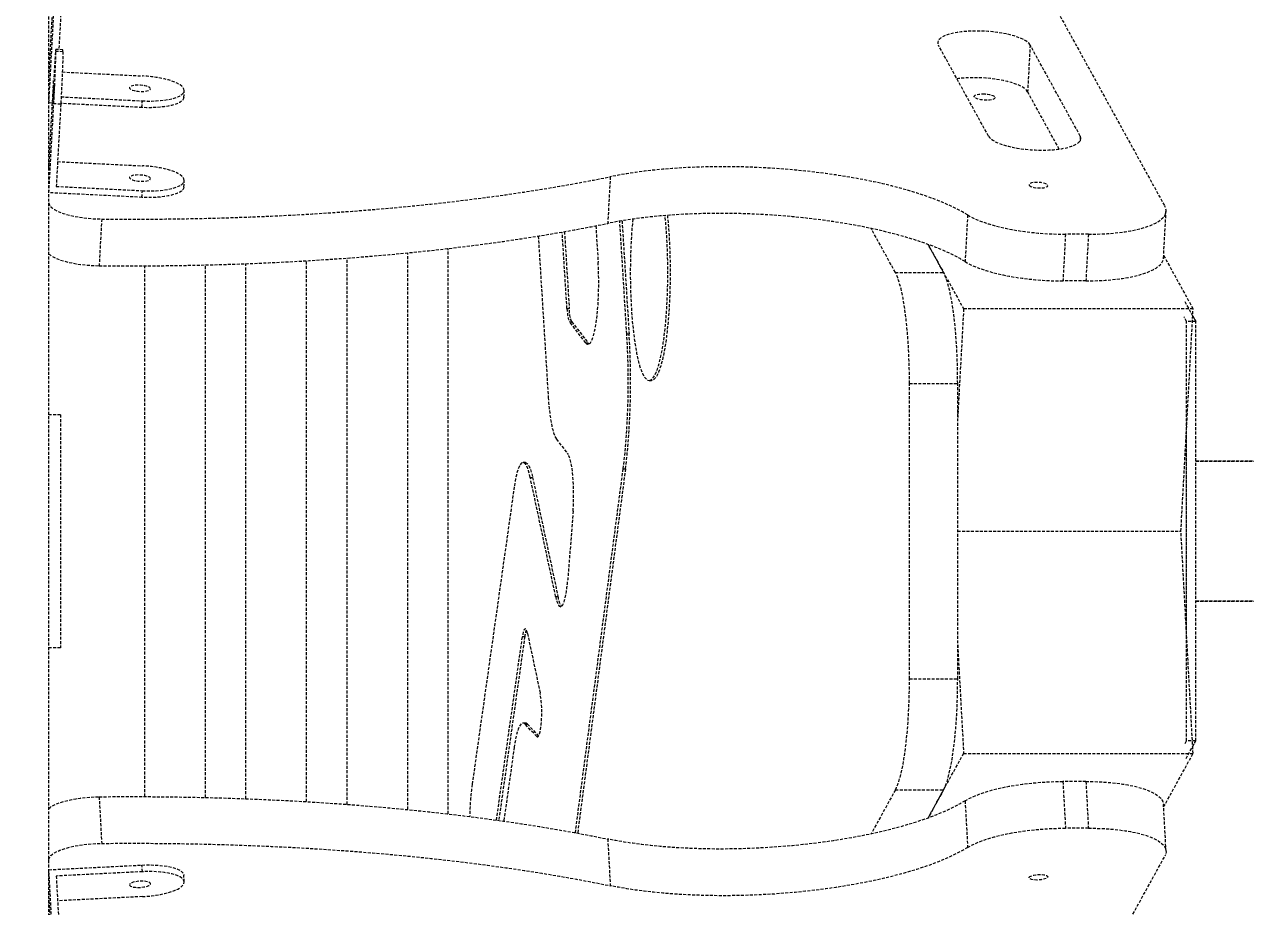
# Model space of a CAD drawing. Header units: millimetres. Extents: x -4440 to 2542, y -4302 to 3582.
# Drawn here: x -1178 to -654, y -190 to 189 of the extents above; entities that cross this region are included whole.
import ezdxf

# ---------------------------------------------------------------- set-up
doc = ezdxf.new("R2010")
doc.units = ezdxf.units.MM
doc.linetypes.add('HIDDEN', pattern=[1.905, 1.27, -0.635])
doc.layers.add('DIKOM_ОБЪЕКТ', color=7, linetype='Continuous')
doc.layers.add('DIKOM_РАЗМЕР_ОБЪЕКТА', color=7, linetype='Continuous')
doc.styles.add('style1', font='arialbd.ttf', dxfattribs={"width": 0.8})
doc.dimstyles.new('1-50', dxfattribs={"dimtxt": 300, "dimasz": 200, "dimexe": 100, "dimexo": 0, "dimgap": 100, "dimtad": 1, "dimtxsty": 'style1', "dimcen": 200, "dimclrd": 7, "dimclre": 7, "dimclrt": 7, "dimadec": 1, "dimazin": 2, "dimtfac": 1, "dimtmove": 0, "dimatfit": 2, "dimfxl": 0, "dimlwd": 25, "dimlwe": 18, "dimarcsym": 0})

# ---------------------------------------------------------------- blocks, each defined once
blk = doc.blocks.new('*D1')
at = {"layer": 'Defpoints', "color": 0, "transparency": 16777216}
for p in [(-1068.41, 788.81), (-1967.35, -836.18), (-1068.41, -836.18)]:
    blk.add_point(p, dxfattribs=at)
at = {"layer": 'DIKOM_РАЗМЕР_ОБЪЕКТА', "color": 7, "lineweight": 18, "transparency": 16777216}
for p, q in [((-1068.41, 788.81), (-2067.35, 788.81)), ((-1068.41, -836.18), (-2067.35, -836.18))]:
    blk.add_line(p, q, dxfattribs=at)
at = {"layer": 'DIKOM_РАЗМЕР_ОБЪЕКТА', "color": 7, "lineweight": 25, "transparency": 16777216}
blk.add_line((-1967.35, 588.81), (-1967.35, -636.18), dxfattribs=at)
at = {"layer": 'DIKOM_РАЗМЕР_ОБЪЕКТА', "color": 7, "transparency": 16777216}
for points in [[(-2000.68, 588.81), (-1934.02, 588.81), (-1967.35, 788.81)], [(-2000.68, -636.18), (-1934.02, -636.18), (-1967.35, -836.18)]]:
    blk.add_solid(points, dxfattribs=at)
at = {"layer": 'DIKOM_РАЗМЕР_ОБЪЕКТА', "color": 7, "transparency": 16777216, "insert": (-2220.52, -23.69), "char_height": 300, "attachment_point": 5, "rotation": 90, "style": 'style1'}
blk.add_mtext('{\\fArial|b0|i0|c204|p34;1600}', dxfattribs=at)
blk = doc.blocks.new('*D2')
at = {"layer": 'Defpoints', "color": 0, "transparency": 16777216}
for p in [(-1667.37, -28.93), (2536.39, -836.18), (2536.39, -1274.44)]:
    blk.add_point(p, dxfattribs=at)
at = {"layer": 'DIKOM_РАЗМЕР_ОБЪЕКТА', "color": 7, "lineweight": 18, "transparency": 16777216}
for p, q in [((-1667.37, -28.93), (-1667.37, -1374.44)), ((2536.39, -836.18), (2536.39, -1374.44))]:
    blk.add_line(p, q, dxfattribs=at)
at = {"layer": 'DIKOM_РАЗМЕР_ОБЪЕКТА', "color": 7, "lineweight": 25, "transparency": 16777216}
blk.add_line((-1467.37, -1274.44), (2336.39, -1274.44), dxfattribs=at)
at = {"layer": 'DIKOM_РАЗМЕР_ОБЪЕКТА', "color": 7, "transparency": 16777216}
for points in [[(-1467.37, -1241.1), (-1467.37, -1307.77), (-1667.37, -1274.44)], [(2336.39, -1241.1), (2336.39, -1307.77), (2536.39, -1274.44)]]:
    blk.add_solid(points, dxfattribs=at)
at = {"layer": 'DIKOM_РАЗМЕР_ОБЪЕКТА', "color": 7, "transparency": 16777216, "insert": (540.23, -1021.27), "char_height": 300, "attachment_point": 5, "style": 'style1'}
blk.add_mtext('{\\fArial|b0|i0|c204|p34;4200}', dxfattribs=at)

msp = doc.modelspace()

# ---------------------------------------------------------------- linework, layer by layer
at = {"layer": 'DIKOM_ОБЪЕКТ', "color": 7, "linetype": 'HIDDEN', "lineweight": 15}
for p, q in [((-1167.37, -519.975), (-1167.37, 462.114)), ((-748.121, 218.78), (-688.501, 110.526)), ((-1167.37, 165.543), (-1165.281, 203.692)), ((-1167.37, 154.868), (-1165.281, 193.017)), ((-1162.285, 192.867), (-1163.115, 177.718)), ((-764.151, 140.596), (-785.68, 179.688)), ((-746.288, 179.688), (-747.385, 159.66)), ((-724.759, 140.596), (-746.288, 179.688)), ((-1161.387, 177.632), (-1164.383, 177.781)), ((-1161.345, 176.821), (-1164.341, 176.971)), ((-1161.616, 168.125), (-1127.268, 166.41)), ((-1167.37, 126.993), (-1165.281, 165.142)), ((-1162.117, 157.475), (-1127.268, 155.734)), ((-1109.451, 157.227), (-1109.295, 160.088)), ((-733.828, 135.044), (-747.385, 159.66)), ((-1165.848, 154.792), (-1167.37, 154.868)), ((-1167.37, 116.317), (-1165.281, 154.466)), ((-1162.285, 154.317), (-1165.281, 154.466)), ((-1162.285, 154.317), (-1164.217, 119.029)), ((-1127.424, 152.873), (-1162.269, 154.613)), ((-1127.424, 152.873), (-1127.268, 155.734)), ((-724.759, 140.596), (-724.876, 138.446)), ((-1163.634, 129.675), (-1127.268, 127.859)), ((-1109.451, 118.676), (-1109.295, 121.538)), ((-926.461, 123.175), (-927.557, 103.147)), ((-1127.424, 114.323), (-1167.37, 116.317)), ((-1164.217, 119.029), (-1127.268, 117.184)), ((-1127.424, 114.323), (-1127.268, 117.184)), ((-1144.715, 105.028), (-1145.812, 85)), ((-773.107, 106.777), (-774.204, 86.749)), ((-689.05, 88.311), (-687.954, 108.339)), ((-946.122, 99.618), (-944.066, 66.593)), ((-932.657, 102.126), (-931.689, 86.576)), ((-919.383, 55.789), (-922.391, 104.116)), ((-921.417, 104.281), (-918.398, 55.789)), ((-804.131, 82.094), (-814.524, 100.964)), ((-957.378, 97.718), (-953.069, 28.503)), ((-945.051, 66.593), (-947.096, 99.447)), ((-731.117, 98.498), (-732.214, 78.47)), ((-721.269, 98.498), (-731.117, 98.498)), ((-721.269, 98.498), (-722.366, 78.47)), ((-1013.384, -148.38), (-1013.384, 90.52)), ((-996.019, -150.244), (-996.019, 92.383)), ((-783.45, 82.094), (-790.083, 94.137)), ((-790.083, 94.137), (-774.83, 66.441)), ((-688.991, 89.395), (-676.349, 66.441)), ((-1126.255, -142.81), (-1126.255, 84.95)), ((-1100.208, -143.183), (-1100.208, 85.322)), ((-1082.843, -143.719), (-1082.843, 85.859)), ((-1056.796, -144.978), (-1056.796, 87.117)), ((-1039.431, -146.134), (-1039.431, 88.274)), ((-804.131, 82.094), (-783.45, 82.094)), ((-722.366, 78.47), (-732.214, 78.47)), ((-679.913, 69.58), (-675.226, 61.07)), ((-945.051, 66.593), (-944.066, 66.593)), ((-774.83, 66.441), (-777.379, 19.885)), ((-676.349, 66.441), (-774.83, 66.441)), ((-681.571, -28.93), (-676.349, 66.441)), ((-679.165, 61.07), (-680.269, 63.074)), ((-676.515, 63.41), (-675.226, 61.07)), ((-937.019, 51.922), (-943.951, 60.981)), ((-943.951, 60.981), (-942.966, 60.981)), ((-942.966, 60.981), (-936.034, 51.922)), ((-679.165, -118.93), (-679.165, 61.07)), ((-675.226, 61.07), (-679.165, 61.07)), ((-675.226, 61.07), (-676.643, 61.07)), ((-675.226, -118.93), (-675.226, 61.07)), ((-675.226, -118.93), (-675.226, 61.07)), ((-919.383, 55.789), (-918.398, 55.789)), ((-937.019, 51.922), (-936.034, 51.922)), ((-909.81, 35.759), (-908.825, 35.759)), ((-798.06, -92.269), (-798.06, 34.408)), ((-798.06, 34.408), (-777.379, 34.408)), ((-777.379, -92.269), (-777.379, 34.408)), ((-1162.37, 21.07), (-1167.37, 21.07)), ((-1162.37, 21.07), (-1162.37, -78.93)), ((-949.548, 10.544), (-944.553, 4.017)), ((-679.165, -72.864), (-679.165, 15.004)), ((-962.901, 0.496), (-963.886, 0.496)), ((2044.727, 1.07), (-675.226, 1.07)), ((-675.226, 1.07), (2044.727, 1.07)), ((-941.434, -158.322), (-920.921, -2.161)), ((-919.936, -2.161), (-940.472, -158.499)), ((-920.921, -2.161), (-919.936, -2.161)), ((-967.677, -9.875), (-985.746, -137.562)), ((-949.9, -56.973), (-960.797, -5.835)), ((-960.797, -5.835), (-959.812, -5.835)), ((-959.812, -5.835), (-948.915, -56.973)), ((-942.435, -20.263), (-944.702, -49.794)), ((-777.379, -28.93), (-681.571, -28.93)), ((-676.349, -124.302), (-681.571, -28.93)), ((-949.9, -56.973), (-948.915, -56.973)), ((-675.226, -58.93), (2044.727, -58.93)), ((2044.727, -58.93), (-675.226, -58.93)), ((-962, -72.842), (-956.543, -98.452)), ((-975.299, -152.888), (-964.15, -74.105)), ((-963.165, -74.105), (-974.333, -153.023)), ((-964.15, -74.105), (-963.165, -74.105)), ((-777.379, -77.746), (-774.83, -124.302)), ((-1162.37, -78.93), (-1167.37, -78.93)), ((-798.06, -92.269), (-777.379, -92.269)), ((-962.901, -111.226), (-963.886, -111.226)), ((-958.037, -117.019), (-962.99, -111.703)), ((-962.99, -111.703), (-962.005, -111.703)), ((-962.005, -111.703), (-957.225, -116.834)), ((-958.037, -117.019), (-957.365, -117.019)), ((-679.747, -119.987), (-679.165, -118.93)), ((-679.391, -126.492), (-675.226, -118.93)), ((-675.226, -118.93), (-679.165, -118.93)), ((-675.226, -118.93), (-676.643, -118.93)), ((-676.515, -121.271), (-675.226, -118.93)), ((-967.677, -121.597), (-972.167, -153.33)), ((-790.083, -151.998), (-774.83, -124.302)), ((-774.83, -124.302), (-676.349, -124.302)), ((-688.991, -147.256), (-676.349, -124.302)), ((-804.131, -139.955), (-814.524, -158.824)), ((-804.131, -139.955), (-783.45, -139.955)), ((-783.45, -139.955), (-790.083, -151.998)), ((-732.214, -136.33), (-731.117, -156.358)), ((-722.366, -136.33), (-732.214, -136.33)), ((-722.366, -136.33), (-721.269, -156.358)), ((-1145.812, -142.861), (-1144.715, -162.889)), ((-774.204, -144.61), (-773.107, -164.638)), ((-687.954, -166.2), (-689.05, -146.172)), ((-721.269, -156.358), (-731.117, -156.358)), ((-927.557, -161.008), (-926.461, -181.036)), ((-1167.37, -174.178), (-1127.424, -172.184)), ((-1127.268, -175.045), (-1127.424, -172.184)), ((-748.121, -276.641), (-688.501, -168.387)), ((-1165.281, -212.327), (-1167.37, -174.178)), ((-1127.268, -175.045), (-1164.217, -176.89)), ((-1164.217, -176.89), (-1162.285, -212.177)), ((-1109.295, -179.398), (-1109.451, -176.537)), ((-1165.281, -223.002), (-1167.37, -184.854)), ((-1127.268, -185.72), (-1163.634, -187.536))]:
    msp.add_line(p, q, dxfattribs=at)
at = {"layer": 'DIKOM_ОБЪЕКТ', "color": 7, "linetype": 'HIDDEN', "lineweight": 15, "flags": 128}
for points in [[(-746.288, 179.688), (-746.724, 180.297), (-747.358, 180.899), (-748.183, 181.489), (-749.191, 182.06), (-750.37, 182.607), (-751.711, 183.124), (-753.197, 183.606), (-754.815, 184.047), (-756.547, 184.444), (-758.377, 184.792), (-760.284, 185.088), (-762.25, 185.328), (-764.254, 185.51), (-766.276, 185.633), (-768.295, 185.695), (-770.29, 185.695), (-772.241, 185.633), (-774.128, 185.51), (-775.931, 185.328), (-777.632, 185.088), (-779.214, 184.792), (-780.66, 184.444), (-781.955, 184.047), (-783.086, 183.606), (-784.042, 183.124), (-784.813, 182.607), (-785.39, 182.06), (-785.769, 181.489), (-785.944, 180.899), (-785.914, 180.297), (-785.68, 179.688)], [(-1164.341, 176.971), (-1164.347, 177.46), (-1164.365, 177.728), (-1164.394, 177.77), (-1164.434, 177.587), (-1164.485, 177.179), (-1164.546, 176.554), (-1164.616, 175.717), (-1164.695, 174.68), (-1164.781, 173.457), (-1164.873, 172.061), (-1164.971, 170.512), (-1165.072, 168.828), (-1165.176, 167.03), (-1165.281, 165.142)], [(-1165.281, 154.466), (-1165.176, 156.422), (-1165.072, 158.42), (-1164.971, 160.436), (-1164.873, 162.443), (-1164.781, 164.418), (-1164.695, 166.334), (-1164.616, 168.168), (-1164.546, 169.897), (-1164.485, 171.5), (-1164.434, 172.955), (-1164.394, 174.244), (-1164.365, 175.353), (-1164.347, 176.265), (-1164.341, 176.971)], [(-1161.345, 176.821), (-1161.351, 176.116), (-1161.369, 175.203), (-1161.398, 174.095), (-1161.438, 172.805), (-1161.489, 171.35), (-1161.55, 169.748), (-1161.621, 168.019), (-1161.699, 166.184), (-1161.785, 164.268), (-1161.877, 162.294), (-1161.975, 160.286), (-1162.076, 158.27), (-1162.18, 156.272), (-1162.285, 154.317)], [(-1165.333, 157.516), (-1165.384, 156.624), (-1165.432, 155.837), (-1165.476, 155.191), (-1165.512, 154.715), (-1165.541, 154.433), (-1165.56, 154.358), (-1165.568, 154.492), (-1165.565, 154.831), (-1165.552, 155.357), (-1165.528, 156.047), (-1165.495, 156.868), (-1165.454, 157.781), (-1165.408, 158.744), (-1165.359, 159.713), (-1165.308, 160.641), (-1165.258, 161.485), (-1165.212, 162.206), (-1165.172, 162.77), (-1165.139, 163.151), (-1165.115, 163.331), (-1165.101, 163.301), (-1165.099, 163.063), (-1165.107, 162.628), (-1165.126, 162.017), (-1165.154, 161.257), (-1165.191, 160.385), (-1165.235, 159.441), (-1165.283, 158.47), (-1165.333, 157.516)], [(-1123.772, 160.898), (-1123.878, 161.19), (-1124.188, 161.479), (-1124.689, 161.751), (-1125.357, 161.994), (-1126.161, 162.196), (-1127.064, 162.348), (-1128.023, 162.442), (-1128.993, 162.475), (-1129.93, 162.445), (-1130.788, 162.352), (-1131.529, 162.203), (-1132.117, 162.002), (-1132.525, 161.761), (-1132.734, 161.489), (-1132.734, 161.201), (-1132.525, 160.909), (-1132.117, 160.626), (-1131.529, 160.367), (-1130.788, 160.143), (-1129.93, 159.965), (-1128.993, 159.841), (-1128.023, 159.777), (-1127.064, 159.776), (-1126.161, 159.838), (-1125.357, 159.96), (-1124.689, 160.136), (-1124.188, 160.358), (-1123.878, 160.616), (-1123.772, 160.898)], [(-1109.292, 160.174), (-1109.405, 160.778), (-1109.743, 161.385), (-1110.301, 161.988), (-1111.072, 162.579), (-1112.047, 163.152), (-1113.214, 163.698), (-1114.557, 164.212), (-1116.06, 164.686), (-1117.704, 165.114), (-1119.468, 165.492), (-1121.331, 165.814), (-1123.268, 166.076), (-1125.255, 166.276), (-1127.268, 166.41)], [(-747.385, 159.66), (-747.821, 160.269), (-748.455, 160.871), (-749.28, 161.46), (-750.287, 162.032), (-751.467, 162.579), (-752.807, 163.096), (-754.294, 163.578), (-755.912, 164.019), (-757.644, 164.416), (-759.473, 164.764), (-761.381, 165.06), (-763.346, 165.3), (-765.35, 165.482), (-767.372, 165.605), (-769.391, 165.666), (-771.386, 165.666), (-773.337, 165.605), (-775.224, 165.482), (-777.028, 165.3), (-777.708, 165.212)], [(-1109.451, 157.227), (-1109.562, 156.721), (-1109.9, 156.148), (-1110.458, 155.601), (-1111.229, 155.086), (-1112.204, 154.611), (-1113.371, 154.181), (-1114.714, 153.802), (-1116.217, 153.478), (-1117.861, 153.214), (-1119.625, 153.012), (-1121.487, 152.876), (-1123.424, 152.807), (-1125.412, 152.806), (-1127.424, 152.873)], [(-1127.268, 155.734), (-1125.255, 155.667), (-1123.268, 155.668), (-1121.331, 155.737), (-1119.468, 155.873), (-1117.704, 156.075), (-1116.06, 156.339), (-1114.557, 156.663), (-1113.214, 157.042), (-1112.047, 157.472), (-1111.072, 157.947), (-1110.301, 158.462), (-1109.743, 159.009), (-1109.405, 159.582), (-1109.292, 160.174)], [(-766.562, 158.717), (-765.592, 158.686), (-764.632, 158.592), (-763.728, 158.441), (-762.921, 158.24), (-762.25, 157.998), (-761.746, 157.726), (-761.432, 157.437), (-761.323, 157.145), (-761.424, 156.863), (-761.73, 156.605), (-762.228, 156.382), (-762.893, 156.205), (-763.695, 156.082), (-764.596, 156.019), (-765.555, 156.019), (-766.525, 156.082), (-767.463, 156.205), (-768.323, 156.382), (-769.066, 156.605), (-769.657, 156.863), (-770.069, 157.145), (-770.282, 157.437), (-770.286, 157.726), (-770.081, 157.998), (-769.676, 158.24), (-769.092, 158.441), (-768.354, 158.592), (-767.497, 158.686), (-766.562, 158.717)], [(-764.151, 140.596), (-763.715, 139.988), (-763.081, 139.386), (-762.256, 138.796), (-761.249, 138.225), (-760.069, 137.678), (-758.729, 137.161), (-757.242, 136.679), (-755.624, 136.237), (-753.892, 135.841), (-752.063, 135.493), (-750.155, 135.197), (-748.189, 134.957), (-746.185, 134.774), (-744.163, 134.652), (-742.144, 134.59), (-740.149, 134.59), (-738.198, 134.652), (-736.311, 134.774), (-734.508, 134.957), (-732.807, 135.197), (-731.225, 135.493), (-729.779, 135.841), (-728.484, 136.237), (-727.353, 136.679), (-726.397, 137.161), (-725.626, 137.678), (-725.049, 138.225), (-724.67, 138.796), (-724.495, 139.386), (-724.525, 139.988), (-724.759, 140.596)], [(-1109.292, 121.624), (-1109.405, 122.227), (-1109.743, 122.834), (-1110.301, 123.437), (-1111.072, 124.029), (-1112.047, 124.601), (-1113.214, 125.148), (-1114.557, 125.661), (-1116.06, 126.135), (-1117.704, 126.564), (-1119.468, 126.941), (-1121.331, 127.263), (-1123.268, 127.526), (-1125.255, 127.725), (-1127.268, 127.859)], [(-773.107, 106.777), (-775.279, 108.049), (-777.625, 109.3), (-780.14, 110.527), (-782.819, 111.728), (-785.656, 112.9), (-788.646, 114.04), (-791.782, 115.148), (-795.059, 116.219), (-798.47, 117.252), (-802.008, 118.246), (-805.666, 119.197), (-809.436, 120.105), (-813.312, 120.967), (-817.284, 121.781), (-821.345, 122.547), (-825.488, 123.262), (-829.702, 123.924), (-833.981, 124.533), (-838.316, 125.088), (-842.697, 125.587), (-847.116, 126.029), (-851.564, 126.414), (-856.032, 126.74), (-860.511, 127.007), (-864.992, 127.214), (-869.466, 127.361), (-873.924, 127.448), (-878.357, 127.475), (-882.757, 127.441), (-887.113, 127.346), (-891.418, 127.191), (-895.663, 126.976), (-899.839, 126.702), (-903.938, 126.369), (-907.951, 125.977), (-911.871, 125.528), (-915.69, 125.022), (-919.399, 124.46), (-922.992, 123.844), (-926.461, 123.175)], [(-1144.715, 105.028), (-1135.488, 104.97), (-1126.293, 104.973), (-1117.135, 105.038), (-1108.017, 105.165), (-1098.946, 105.354), (-1089.923, 105.604), (-1080.956, 105.917), (-1072.047, 106.29), (-1063.2, 106.725), (-1054.421, 107.221), (-1045.714, 107.778), (-1037.082, 108.395), (-1028.53, 109.073), (-1020.062, 109.81), (-1011.683, 110.607), (-1003.396, 111.464), (-995.205, 112.379), (-987.114, 113.352), (-979.128, 114.383), (-971.25, 115.472), (-963.483, 116.617), (-955.833, 117.818), (-948.301, 119.076), (-940.893, 120.388), (-933.612, 121.755), (-926.461, 123.175)], [(-1123.772, 122.347), (-1123.878, 122.639), (-1124.188, 122.928), (-1124.689, 123.2), (-1125.357, 123.443), (-1126.161, 123.645), (-1127.064, 123.797), (-1128.023, 123.892), (-1128.993, 123.925), (-1129.93, 123.894), (-1130.788, 123.802), (-1131.529, 123.652), (-1132.117, 123.452), (-1132.525, 123.21), (-1132.734, 122.939), (-1132.734, 122.65), (-1132.525, 122.358), (-1132.117, 122.076), (-1131.529, 121.817), (-1130.788, 121.593), (-1129.93, 121.415), (-1128.993, 121.291), (-1128.023, 121.227), (-1127.064, 121.226), (-1126.161, 121.287), (-1125.357, 121.409), (-1124.689, 121.585), (-1124.188, 121.807), (-1123.878, 122.065), (-1123.772, 122.347)], [(-1127.268, 117.184), (-1125.255, 117.117), (-1123.268, 117.118), (-1121.331, 117.187), (-1119.468, 117.323), (-1117.704, 117.524), (-1116.06, 117.789), (-1114.557, 118.113), (-1113.214, 118.492), (-1112.047, 118.922), (-1111.072, 119.397), (-1110.301, 119.911), (-1109.743, 120.459), (-1109.405, 121.032), (-1109.292, 121.624)], [(-746.649, 119.547), (-746.403, 119.279), (-745.972, 119.025), (-745.377, 118.797), (-744.648, 118.607), (-743.822, 118.463), (-742.941, 118.374), (-742.048, 118.344), (-741.188, 118.374), (-740.404, 118.463), (-739.736, 118.607), (-739.217, 118.797), (-738.874, 119.025), (-738.722, 119.279), (-738.771, 119.547), (-739.017, 119.815), (-739.448, 120.069), (-740.043, 120.297), (-740.772, 120.487), (-741.598, 120.631), (-742.479, 120.72), (-743.373, 120.75), (-744.233, 120.72), (-745.016, 120.631), (-745.684, 120.487), (-746.203, 120.297), (-746.547, 120.069), (-746.698, 119.815), (-746.649, 119.547)], [(-1109.451, 118.676), (-1109.562, 118.171), (-1109.9, 117.598), (-1110.458, 117.05), (-1111.229, 116.536), (-1112.204, 116.061), (-1113.371, 115.631), (-1114.714, 115.251), (-1116.217, 114.928), (-1117.861, 114.663), (-1119.625, 114.462), (-1121.487, 114.326), (-1123.424, 114.257), (-1125.412, 114.256), (-1127.424, 114.323)], [(-1167.37, 112.037), (-1167.269, 111.438), (-1166.969, 110.835), (-1166.472, 110.234), (-1165.783, 109.641), (-1164.909, 109.062), (-1163.859, 108.503), (-1162.644, 107.97), (-1161.275, 107.467), (-1159.767, 107.001), (-1158.134, 106.575), (-1156.393, 106.193), (-1154.562, 105.861), (-1152.659, 105.581), (-1150.703, 105.355), (-1148.713, 105.187), (-1146.711, 105.078), (-1144.715, 105.028)], [(-721.269, 98.498), (-718.476, 98.528), (-715.731, 98.62), (-713.047, 98.772), (-710.44, 98.985), (-707.921, 99.256), (-705.504, 99.585), (-703.201, 99.969), (-701.024, 100.407), (-698.984, 100.897), (-697.091, 101.435), (-695.355, 102.021), (-693.785, 102.649), (-692.389, 103.318), (-691.173, 104.023), (-690.145, 104.761), (-689.309, 105.529), (-688.67, 106.322), (-688.231, 107.137), (-687.994, 107.969), (-687.96, 108.814), (-688.129, 109.668), (-688.501, 110.526)], [(-774.204, 86.749), (-776.376, 88.021), (-778.722, 89.272), (-781.236, 90.499), (-783.915, 91.7), (-786.752, 92.872), (-789.742, 94.012), (-792.879, 95.119), (-796.156, 96.191), (-799.567, 97.224), (-803.105, 98.218), (-806.763, 99.169), (-810.533, 100.077), (-814.408, 100.939), (-818.38, 101.753), (-822.442, 102.519), (-826.584, 103.233), (-830.799, 103.896), (-835.078, 104.505), (-839.412, 105.06), (-843.793, 105.559), (-848.212, 106.001), (-852.66, 106.386), (-857.128, 106.712), (-861.607, 106.979), (-866.089, 107.186), (-870.563, 107.333), (-875.021, 107.42), (-879.454, 107.447), (-883.853, 107.413), (-888.21, 107.318), (-892.515, 107.163), (-896.759, 106.948), (-900.935, 106.674), (-905.034, 106.341), (-909.048, 105.949), (-912.968, 105.5), (-916.786, 104.994), (-920.495, 104.432), (-924.088, 103.816), (-927.557, 103.147)], [(-916.822, 104.989), (-916.957, 103.551), (-917.187, 100.784), (-917.385, 97.935), (-917.55, 95.018), (-917.68, 92.044), (-917.777, 89.027), (-917.838, 85.98), (-917.865, 82.916), (-917.856, 79.849), (-917.812, 76.792), (-917.733, 73.758), (-917.619, 70.761), (-917.471, 67.814), (-917.29, 64.929), (-917.076, 62.12), (-916.83, 59.398), (-916.554, 56.776), (-916.248, 54.265), (-915.914, 51.876), (-915.553, 49.619), (-915.167, 47.504), (-914.758, 45.541), (-914.327, 43.738), (-913.876, 42.103), (-913.408, 40.643), (-912.924, 39.364), (-912.426, 38.273), (-911.917, 37.373), (-911.398, 36.669), (-910.873, 36.165), (-910.343, 35.861), (-909.81, 35.759)], [(-909.81, 35.759), (-909.278, 35.861), (-908.748, 36.165), (-908.222, 36.669), (-907.704, 37.373), (-907.195, 38.273), (-906.697, 39.364), (-906.213, 40.643), (-905.744, 42.103), (-905.293, 43.738), (-904.862, 45.541), (-904.453, 47.504), (-904.067, 49.619), (-903.706, 51.876), (-903.372, 54.265), (-903.066, 56.776), (-902.79, 59.398), (-902.544, 62.12), (-902.33, 64.929), (-902.149, 67.814), (-902.001, 70.761), (-901.888, 73.758), (-901.809, 76.792), (-901.765, 79.849), (-901.756, 82.916), (-901.782, 85.98), (-901.844, 89.027), (-901.94, 92.044), (-902.071, 95.018), (-902.235, 97.935), (-902.433, 100.784), (-902.663, 103.551), (-902.924, 106.224), (-902.956, 106.518)], [(-901.979, 106.595), (-901.94, 106.224), (-901.678, 103.551), (-901.448, 100.784), (-901.251, 97.935), (-901.086, 95.018), (-900.955, 92.044), (-900.859, 89.027), (-900.797, 85.98), (-900.771, 82.916), (-900.78, 79.849), (-900.824, 76.792), (-900.903, 73.758), (-901.016, 70.761), (-901.164, 67.814), (-901.345, 64.929), (-901.559, 62.12), (-901.805, 59.398), (-902.082, 56.776), (-902.388, 54.265), (-902.722, 51.876), (-903.082, 49.619), (-903.468, 47.504), (-903.878, 45.541), (-904.309, 43.738), (-904.759, 42.103), (-905.228, 40.643), (-905.712, 39.364), (-906.21, 38.273), (-906.719, 37.373), (-907.238, 36.669), (-907.763, 36.165), (-908.293, 35.861), (-908.825, 35.759)], [(-773.107, 106.777), (-771.642, 105.945), (-769.993, 105.138), (-768.169, 104.36), (-766.179, 103.616), (-764.035, 102.909), (-761.747, 102.244), (-759.329, 101.623), (-756.794, 101.052), (-754.155, 100.531), (-751.427, 100.065), (-748.624, 99.656), (-745.763, 99.306), (-742.857, 99.017), (-739.924, 98.791), (-736.979, 98.628), (-734.038, 98.53), (-731.117, 98.498)], [(-1145.812, 85), (-1136.585, 84.942), (-1127.39, 84.945), (-1118.231, 85.01), (-1109.114, 85.137), (-1100.042, 85.326), (-1091.02, 85.576), (-1082.052, 85.889), (-1073.143, 86.262), (-1064.297, 86.697), (-1055.518, 87.193), (-1046.81, 87.75), (-1038.179, 88.367), (-1029.627, 89.045), (-1021.159, 89.782), (-1012.78, 90.579), (-1004.492, 91.436), (-996.301, 92.351), (-988.211, 93.324), (-980.224, 94.355), (-972.346, 95.444), (-964.58, 96.589), (-956.929, 97.79), (-949.398, 99.048), (-941.99, 100.36), (-934.709, 101.727), (-927.557, 103.147)], [(-1167.37, 90.016), (-1166.88, 89.613), (-1166.006, 89.034), (-1164.956, 88.475), (-1163.741, 87.942), (-1162.372, 87.439), (-1160.863, 86.973), (-1159.231, 86.547), (-1157.49, 86.165), (-1155.659, 85.833), (-1153.756, 85.553), (-1151.799, 85.327), (-1149.81, 85.159), (-1147.807, 85.05), (-1145.812, 85)], [(-937.019, 51.922), (-936.617, 51.504), (-936.21, 51.294), (-935.802, 51.293), (-935.395, 51.501), (-934.994, 51.917), (-934.6, 52.537), (-934.217, 53.356), (-933.849, 54.369), (-933.497, 55.566), (-933.166, 56.938), (-932.857, 58.474), (-932.573, 60.163), (-932.316, 61.991), (-932.088, 63.943), (-931.892, 66.004), (-931.728, 68.158), (-931.598, 70.387), (-931.503, 72.673), (-931.443, 75), (-931.42, 77.347), (-931.434, 79.697), (-931.483, 82.031), (-931.568, 84.33), (-931.689, 86.576)], [(-774.204, 86.749), (-772.739, 85.917), (-771.09, 85.11), (-769.266, 84.332), (-767.276, 83.588), (-765.131, 82.881), (-762.844, 82.216), (-760.426, 81.595), (-757.891, 81.024), (-755.252, 80.503), (-752.523, 80.037), (-749.721, 79.628), (-746.859, 79.278), (-743.954, 78.989), (-741.021, 78.763), (-738.076, 78.6), (-735.135, 78.502), (-732.214, 78.47)], [(-722.366, 78.47), (-719.573, 78.5), (-716.827, 78.592), (-714.144, 78.744), (-711.536, 78.957), (-709.017, 79.228), (-706.6, 79.556), (-704.297, 79.941), (-702.12, 80.379), (-700.08, 80.869), (-698.187, 81.407), (-696.452, 81.993), (-694.881, 82.621), (-693.485, 83.289), (-692.27, 83.995), (-691.242, 84.733), (-690.406, 85.501), (-689.767, 86.294), (-689.327, 87.109), (-689.09, 87.941), (-689.05, 88.311)], [(-798.06, 34.408), (-798.077, 37.569), (-798.129, 40.718), (-798.216, 43.841), (-798.336, 46.927), (-798.491, 49.963), (-798.678, 52.936), (-798.897, 55.835), (-799.148, 58.649), (-799.43, 61.365), (-799.74, 63.974), (-800.079, 66.464), (-800.444, 68.826), (-800.835, 71.05), (-801.249, 73.128), (-801.685, 75.05), (-802.141, 76.81), (-802.616, 78.401), (-803.107, 79.815), (-803.613, 81.048), (-804.131, 82.094)], [(-777.379, 34.408), (-777.396, 37.569), (-777.448, 40.718), (-777.535, 43.841), (-777.655, 46.927), (-777.81, 49.963), (-777.997, 52.936), (-778.216, 55.835), (-778.467, 58.649), (-778.749, 61.365), (-779.059, 63.974), (-779.398, 66.464), (-779.763, 68.826), (-780.154, 71.05), (-780.568, 73.128), (-781.004, 75.05), (-781.46, 76.81), (-781.935, 78.401), (-782.426, 79.815), (-782.932, 81.048), (-783.45, 82.094)], [(-945.051, 66.593), (-944.975, 65.58), (-944.878, 64.63), (-944.761, 63.757), (-944.626, 62.975), (-944.475, 62.297), (-944.31, 61.733), (-944.134, 61.292), (-943.951, 60.981)], [(-942.966, 60.981), (-943.15, 61.292), (-943.325, 61.733), (-943.49, 62.297), (-943.641, 62.975), (-943.776, 63.757), (-943.893, 64.63), (-943.99, 65.58), (-944.066, 66.593)], [(-935.512, 51.42), (-935.632, 51.504), (-936.034, 51.922)], [(-953.069, 28.503), (-952.9, 26.128), (-952.693, 23.852), (-952.452, 21.693), (-952.177, 19.67), (-951.872, 17.799), (-951.538, 16.096), (-951.179, 14.576), (-950.797, 13.25), (-950.395, 12.131), (-949.978, 11.226), (-949.548, 10.544)], [(-960.797, -5.835), (-961.139, -4.367), (-961.502, -3.077), (-961.883, -1.974), (-962.28, -1.067), (-962.688, -0.362), (-963.106, 0.135), (-963.53, 0.421), (-963.956, 0.493), (-964.382, 0.351), (-964.804, -0.005), (-965.219, -0.571), (-965.624, -1.343), (-966.016, -2.316), (-966.392, -3.481), (-966.748, -4.831), (-967.083, -6.354), (-967.393, -8.04), (-967.677, -9.875)], [(-962.901, 0.496), (-962.545, 0.421), (-962.121, 0.135), (-961.703, -0.362), (-961.295, -1.067), (-960.898, -1.974), (-960.517, -3.077), (-960.154, -4.367), (-959.812, -5.835)], [(-942.435, -20.263), (-942.316, -18.449), (-942.232, -16.57), (-942.185, -14.65), (-942.175, -12.712), (-942.201, -10.779), (-942.265, -8.874), (-942.365, -7.022), (-942.499, -5.244), (-942.667, -3.561), (-942.865, -1.996), (-943.093, -0.565), (-943.346, 0.712), (-943.622, 1.822), (-943.918, 2.749), (-944.23, 3.484), (-944.553, 4.017)], [(-949.9, -56.973), (-949.623, -58.142), (-949.327, -59.142), (-949.015, -59.963), (-948.69, -60.597), (-948.356, -61.036), (-948.015, -61.277), (-947.672, -61.316), (-947.33, -61.154), (-946.992, -60.792), (-946.663, -60.234), (-946.346, -59.485), (-946.043, -58.553), (-945.758, -57.449), (-945.495, -56.184), (-945.255, -54.77), (-945.041, -53.223), (-944.856, -51.558), (-944.702, -49.794)], [(-962, -72.842), (-962.197, -72.056), (-962.413, -71.458), (-962.643, -71.062), (-962.881, -70.877), (-963.12, -70.909), (-963.356, -71.157), (-963.582, -71.614), (-963.794, -72.269), (-963.984, -73.106), (-964.15, -74.105)], [(-804.131, -139.955), (-803.613, -138.909), (-803.107, -137.676), (-802.616, -136.262), (-802.141, -134.671), (-801.685, -132.911), (-801.249, -130.989), (-800.835, -128.911), (-800.444, -126.687), (-800.079, -124.325), (-799.74, -121.834), (-799.43, -119.226), (-799.148, -116.509), (-798.897, -113.696), (-798.678, -110.797), (-798.491, -107.823), (-798.336, -104.788), (-798.216, -101.702), (-798.129, -98.579), (-798.077, -95.43), (-798.06, -92.269)], [(-783.45, -139.955), (-782.932, -138.909), (-782.426, -137.676), (-781.935, -136.262), (-781.46, -134.671), (-781.004, -132.911), (-780.568, -130.989), (-780.154, -128.911), (-779.763, -126.687), (-779.398, -124.325), (-779.059, -121.834), (-778.749, -119.226), (-778.467, -116.509), (-778.216, -113.696), (-777.997, -110.797), (-777.81, -107.823), (-777.655, -104.788), (-777.535, -101.702), (-777.448, -98.579), (-777.396, -95.43), (-777.379, -92.269)], [(-958.037, -117.019), (-957.784, -117.187), (-957.53, -117.151), (-957.278, -116.912), (-957.035, -116.475), (-956.805, -115.848), (-956.592, -115.044), (-956.4, -114.077), (-956.233, -112.966), (-956.095, -111.733), (-955.988, -110.402), (-955.914, -108.998), (-955.875, -107.549), (-955.87, -106.082), (-955.901, -104.625), (-955.967, -103.208), (-956.066, -101.857), (-956.197, -100.598), (-956.357, -99.455), (-956.543, -98.452)], [(-962.99, -111.703), (-963.422, -111.353), (-963.858, -111.227), (-964.294, -111.325), (-964.727, -111.646), (-965.153, -112.188), (-965.569, -112.947), (-965.972, -113.916), (-966.358, -115.089), (-966.724, -116.454), (-967.068, -118.003), (-967.386, -119.722), (-967.677, -121.597)], [(-774.204, -144.61), (-772.739, -143.778), (-771.09, -142.97), (-769.266, -142.193), (-767.276, -141.448), (-765.131, -140.742), (-762.844, -140.076), (-760.426, -139.456), (-757.891, -138.884), (-755.252, -138.364), (-752.523, -137.898), (-749.721, -137.489), (-746.859, -137.139), (-743.954, -136.85), (-741.021, -136.624), (-738.076, -136.461), (-735.135, -136.363), (-732.214, -136.33)], [(-722.366, -136.33), (-719.573, -136.361), (-716.827, -136.453), (-714.144, -136.605), (-711.536, -136.818), (-709.017, -137.089), (-706.6, -137.417), (-704.297, -137.802), (-702.12, -138.24), (-700.08, -138.729), (-698.187, -139.268), (-696.452, -139.853), (-694.881, -140.482), (-693.485, -141.15), (-692.27, -141.856), (-691.242, -142.594), (-690.406, -143.362), (-689.767, -144.155), (-689.327, -144.97), (-689.09, -145.802), (-689.05, -146.172)], [(-1167.37, -147.877), (-1166.88, -147.474), (-1166.006, -146.895), (-1164.956, -146.336), (-1163.741, -145.803), (-1162.372, -145.3), (-1160.863, -144.833), (-1159.231, -144.407), (-1157.49, -144.026), (-1155.659, -143.694), (-1153.756, -143.414), (-1151.799, -143.188), (-1149.81, -143.02), (-1147.807, -142.911), (-1145.812, -142.861)], [(-1145.812, -142.861), (-1136.585, -142.802), (-1127.39, -142.806), (-1118.231, -142.871), (-1109.114, -142.998), (-1100.042, -143.187), (-1091.02, -143.437), (-1082.052, -143.749), (-1073.143, -144.123), (-1064.297, -144.558), (-1055.518, -145.054), (-1046.81, -145.611), (-1038.179, -146.228), (-1029.627, -146.906), (-1021.159, -147.643), (-1012.78, -148.44), (-1004.492, -149.296), (-996.301, -150.211), (-988.211, -151.185), (-980.224, -152.216), (-972.346, -153.304), (-964.58, -154.45), (-956.929, -155.651), (-949.398, -156.908), (-941.99, -158.221), (-934.709, -159.587), (-927.557, -161.008)], [(-774.204, -144.61), (-776.376, -145.882), (-778.722, -147.133), (-781.236, -148.36), (-783.915, -149.561), (-786.752, -150.733), (-789.742, -151.873), (-792.879, -152.98), (-796.156, -154.052), (-799.567, -155.085), (-803.105, -156.079), (-806.763, -157.03), (-810.533, -157.938), (-814.408, -158.8), (-818.38, -159.614), (-822.442, -160.38), (-826.584, -161.094), (-830.799, -161.757), (-835.078, -162.366), (-839.412, -162.921), (-843.793, -163.42), (-848.212, -163.862), (-852.66, -164.246), (-857.128, -164.572), (-861.607, -164.839), (-866.089, -165.047), (-870.563, -165.194), (-875.021, -165.281), (-879.454, -165.308), (-883.853, -165.274), (-888.21, -165.179), (-892.515, -165.024), (-896.759, -164.809), (-900.935, -164.535), (-905.034, -164.201), (-909.048, -163.81), (-912.968, -163.36), (-916.786, -162.855), (-920.495, -162.293), (-924.088, -161.677), (-927.557, -161.008)], [(-773.107, -164.638), (-771.642, -163.806), (-769.993, -162.999), (-768.169, -162.221), (-766.179, -161.477), (-764.035, -160.77), (-761.747, -160.105), (-759.329, -159.484), (-756.794, -158.912), (-754.155, -158.392), (-751.427, -157.926), (-748.624, -157.517), (-745.763, -157.167), (-742.857, -156.878), (-739.924, -156.652), (-736.979, -156.489), (-734.038, -156.391), (-731.117, -156.358)], [(-721.269, -156.358), (-718.476, -156.389), (-715.731, -156.481), (-713.047, -156.633), (-710.44, -156.846), (-707.921, -157.117), (-705.504, -157.445), (-703.201, -157.83), (-701.024, -158.268), (-698.984, -158.758), (-697.091, -159.296), (-695.355, -159.881), (-693.785, -160.51), (-692.389, -161.178), (-691.173, -161.884), (-690.145, -162.622), (-689.309, -163.39), (-688.67, -164.183), (-688.231, -164.998), (-687.994, -165.83), (-687.96, -166.675), (-688.129, -167.529), (-688.501, -168.387)], [(-1167.37, -169.898), (-1167.269, -169.299), (-1166.969, -168.695), (-1166.472, -168.095), (-1165.783, -167.502), (-1164.909, -166.923), (-1163.859, -166.364), (-1162.644, -165.831), (-1161.275, -165.328), (-1159.767, -164.861), (-1158.134, -164.435), (-1156.393, -164.054), (-1154.562, -163.722), (-1152.659, -163.442), (-1150.703, -163.216), (-1148.713, -163.048), (-1146.711, -162.939), (-1144.715, -162.889)], [(-1144.715, -162.889), (-1135.488, -162.83), (-1126.293, -162.834), (-1117.135, -162.899), (-1108.017, -163.026), (-1098.946, -163.215), (-1089.923, -163.465), (-1080.956, -163.777), (-1072.047, -164.151), (-1063.2, -164.586), (-1054.421, -165.082), (-1045.714, -165.639), (-1037.082, -166.256), (-1028.53, -166.934), (-1020.062, -167.671), (-1011.683, -168.468), (-1003.396, -169.325), (-995.205, -170.239), (-987.114, -171.213), (-979.128, -172.244), (-971.25, -173.332), (-963.483, -174.478), (-955.833, -175.679), (-948.301, -176.936), (-940.893, -178.249), (-933.612, -179.615), (-926.461, -181.036)], [(-773.107, -164.638), (-775.279, -165.91), (-777.625, -167.161), (-780.14, -168.388), (-782.819, -169.589), (-785.656, -170.761), (-788.646, -171.901), (-791.782, -173.008), (-795.059, -174.08), (-798.47, -175.113), (-802.008, -176.107), (-805.666, -177.058), (-809.436, -177.966), (-813.312, -178.828), (-817.284, -179.642), (-821.345, -180.408), (-825.488, -181.122), (-829.702, -181.785), (-833.981, -182.394), (-838.316, -182.949), (-842.697, -183.448), (-847.116, -183.89), (-851.564, -184.274), (-856.032, -184.6), (-860.511, -184.867), (-864.992, -185.075), (-869.466, -185.222), (-873.924, -185.309), (-878.357, -185.336), (-882.757, -185.302), (-887.113, -185.207), (-891.418, -185.052), (-895.663, -184.837), (-899.839, -184.563), (-903.938, -184.23), (-907.951, -183.838), (-911.871, -183.389), (-915.69, -182.883), (-919.399, -182.321), (-922.992, -181.705), (-926.461, -181.036)], [(-1127.424, -172.184), (-1125.412, -172.117), (-1123.424, -172.118), (-1121.487, -172.187), (-1119.625, -172.323), (-1117.861, -172.524), (-1116.217, -172.788), (-1114.714, -173.112), (-1113.371, -173.491), (-1112.204, -173.921), (-1111.229, -174.397), (-1110.458, -174.911), (-1109.9, -175.458), (-1109.562, -176.032), (-1109.451, -176.537)], [(-1109.292, -179.485), (-1109.405, -178.893), (-1109.743, -178.32), (-1110.301, -177.772), (-1111.072, -177.258), (-1112.047, -176.783), (-1113.214, -176.353), (-1114.557, -175.973), (-1116.06, -175.65), (-1117.704, -175.385), (-1119.468, -175.184), (-1121.331, -175.048), (-1123.268, -174.979), (-1125.255, -174.978), (-1127.268, -175.045)], [(-746.649, -177.408), (-746.403, -177.14), (-745.972, -176.886), (-745.377, -176.658), (-744.648, -176.467), (-743.822, -176.324), (-742.941, -176.235), (-742.048, -176.205), (-741.188, -176.235), (-740.404, -176.324), (-739.736, -176.467), (-739.217, -176.658), (-738.874, -176.886), (-738.722, -177.14), (-738.771, -177.408), (-739.017, -177.675), (-739.448, -177.93), (-740.043, -178.158), (-740.772, -178.348), (-741.598, -178.491), (-742.479, -178.58), (-743.373, -178.611), (-744.233, -178.58), (-745.016, -178.491), (-745.684, -178.348), (-746.203, -178.158), (-746.547, -177.93), (-746.698, -177.675), (-746.649, -177.408)], [(-1132.76, -180.657), (-1132.655, -180.938), (-1132.345, -181.196), (-1131.844, -181.419), (-1131.176, -181.595), (-1130.371, -181.716), (-1129.469, -181.778), (-1128.51, -181.777), (-1127.539, -181.713), (-1126.603, -181.589), (-1125.744, -181.411), (-1125.004, -181.187), (-1124.416, -180.928), (-1124.008, -180.646), (-1123.799, -180.353), (-1123.799, -180.065), (-1124.008, -179.794), (-1124.416, -179.552), (-1125.004, -179.352), (-1125.744, -179.202), (-1126.603, -179.11), (-1127.539, -179.079), (-1128.51, -179.112), (-1129.469, -179.207), (-1130.371, -179.358), (-1131.176, -179.561), (-1131.844, -179.803), (-1132.345, -180.076), (-1132.655, -180.365), (-1132.76, -180.657)], [(-1127.268, -185.72), (-1125.255, -185.586), (-1123.268, -185.387), (-1121.331, -185.124), (-1119.468, -184.802), (-1117.704, -184.424), (-1116.06, -183.996), (-1114.557, -183.522), (-1113.214, -183.009), (-1112.047, -182.462), (-1111.072, -181.89), (-1110.301, -181.298), (-1109.743, -180.695), (-1109.405, -180.088), (-1109.292, -179.485)]]:
    msp.add_lwpolyline(points, dxfattribs=at)
at = {"layer": 'DIKOM_ОБЪЕКТ', "color": 7, "linetype": 'HIDDEN', "lineweight": 15}
for centre, radius, start, end in [((-1166.384, 177.005), 5.042, 357.90695, 7.13752), ((-1246.178, 35.135), 327.447, 353.45986, 3.61632), ((-1242.259, 35.042), 324.525, 353.41726, 3.66541), ((-941.288, -56.472), 7.644, 183.75829, 217.41787), ((-953.938, -74.855), 9.257, 157.64025, 175.35145), ((-963, -112.49), 1.268, 38.35227, 85.14477), ((-857.402, -154.15), 129.424, 172.63614, 178.76572)]:
    msp.add_arc(centre, radius, start, end, dxfattribs=at)

# ---------------------------------------------------------------- dimensions: what is measured, and where the dimension line sits
at = {"layer": 'DIKOM_РАЗМЕР_ОБЪЕКТА'}
dim = msp.add_linear_dim(base=(-1967.351, -836.182), p1=(-1068.411, 788.807), p2=(-1068.411, -836.182), angle=270, text='{\\fArial|b0|i0|c204|p34;1600}', dimstyle='1-50', dxfattribs=at)
dim.commit()
dim.dimension.update_dxf_attribs({"geometry": '*D1', "text_midpoint": (-1967.351, -23.688), "dimtype": 160})
dim = msp.add_linear_dim(base=(2536.393, -1274.438), p1=(-1667.37, -28.93), p2=(2536.393, -836.182), text='{\\fArial|b0|i0|c204|p34;4200}', dimstyle='1-50', dxfattribs=at)
dim.commit()
dim.dimension.update_dxf_attribs({"geometry": '*D2', "text_midpoint": (540.229, -1274.438), "dimtype": 160})

doc.saveas('drawing.dxf')
